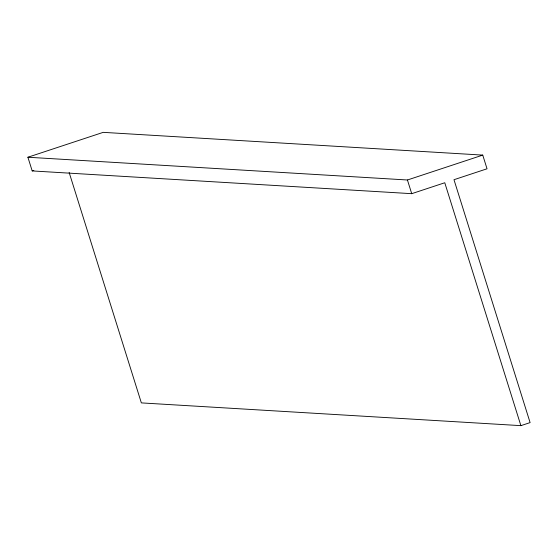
<?xml version="1.0" encoding="UTF-8"?>
<svg xmlns="http://www.w3.org/2000/svg" width="558" height="558" viewBox="0 0 558 558"><rect width="100%" height="100%" fill="white"/><g stroke="black" fill="none" stroke-linecap="round" stroke-linejoin="round"><path stroke-width="0.84" d="M520.893 425.649L444.775 182.752L411.72 193.675L32.19 170.922L27.9 157.237L103.209 132.351L482.747 155.103L487.036 168.788L453.982 179.711L530.1 422.608L520.893 425.649L141.362 402.897L69.15 172.478M32.19 170.922L33.843 170.378M27.9 157.237L407.431 179.99L482.747 155.103M407.431 179.99L411.72 193.675"/></g></svg>
